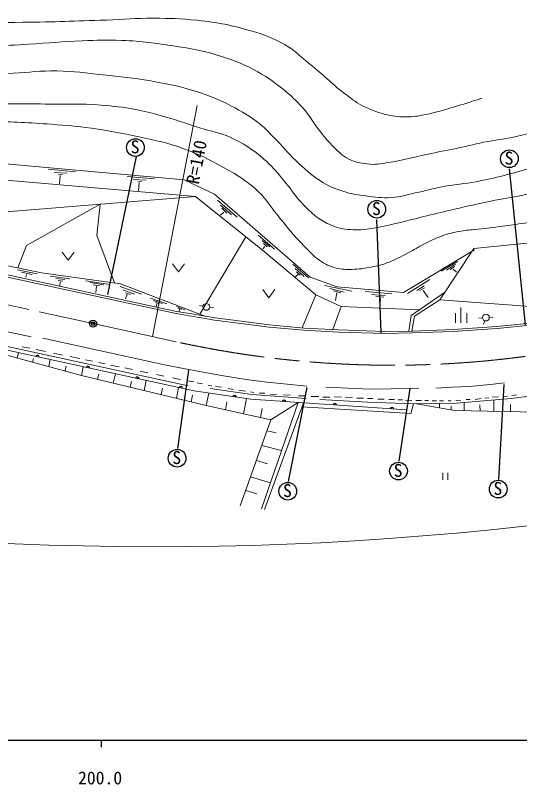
# Model space of a CAD drawing. Units: millimetres, scale not verified. Extents: x 40000 to 680000, y 20000 to 380000.
# Drawn here: x 255870 to 327148, y 198715 to 307509 of the extents above; entities that cross this region are included whole.
import ezdxf
from ezdxf.enums import TextEntityAlignment as Align

# ---------------------------------------------------------------- set-up
doc = ezdxf.new("R2010")
doc.units = ezdxf.units.MM
doc.header["$LTSCALE"] = 1000
doc.header["$PDMODE"] = 32
doc.header["$PDSIZE"] = 500
doc.linetypes.add('CHAIN', pattern=[18.5, 12, -1.5, 3.5, -1.5])
for name, color, linetype, lineweight in [('M-BGD', 7, 'Continuous', 13), ('M-BMK', 2, 'CHAIN', 13), ('M-BMK-SRVR', 3, 'Continuous', 25), ('M-STR-HTXT', 7, 'Continuous', 13), ('M-TTL-BAND', 7, 'Continuous', 25)]:
    doc.layers.add(name, color=color, linetype=linetype, lineweight=lineweight)
doc.styles.add('ＭＳ ゴシック', font='')
doc.styles.get('ＭＳ ゴシック').set_extended_font_data('MS Gothic')

msp = doc.modelspace()

# ---------------------------------------------------------------- linework, layer by layer
at = {"layer": 'M-BGD'}
for p, q in [((229180, 288751), (279717, 284269)), ((228742, 286414), (281315, 281910)), ((260483, 285736), (264352, 285385)), ((263175, 285203), (261338, 285301)), ((261983, 285049), (262530, 285007)), ((262207, 284866), (262109, 283703)), ((271664, 284736), (275533, 284385)), ((274355, 284203), (272519, 284301)), ((273164, 284049), (273711, 284007)), ((279717, 284269), (284002, 282218)), ((273388, 283866), (273290, 282703)), ((281315, 281910), (250041, 279329)), ((281315, 281910), (290791, 274296)), ((284002, 282218), (297544, 270468)), ((267863, 280800), (257430, 274956)), ((267863, 280800), (267393, 276378)), ((287208, 278985), (284460, 281382)), ((211359, 279737), (278592, 265359)), ((211449, 280132), (278643, 265630)), ((285357, 279672), (284862, 279231)), ((284880, 280667), (286422, 279293)), ((285778, 279517), (285063, 280260)), ((227151, 277925), (259546, 271097)), ((267393, 276378), (269867, 269668)), ((290205, 276404), (292504, 274451)), ((288458, 276171), (281966, 265263)), ((291822, 274778), (290775, 275675)), ((330304, 275513), (320697, 274542)), ((257430, 274956), (256203, 271802)), ((290791, 274296), (298320, 267966)), ((291130, 274825), (290831, 274504)), ((290934, 275246), (291476, 274759)), ((310719, 268314), (320765, 274347)), ((320697, 274542), (315860, 267280)), ((262488, 274033), (263329, 272893)), ((264171, 274033), (263329, 272893)), ((278103, 272377), (278944, 271236)), ((279785, 272377), (278944, 271236)), ((295082, 272329), (297295, 270391)), ((316055, 271312), (318354, 272705)), ((318074, 272312), (316793, 271462)), ((256186, 271515), (258957, 270951)), ((258219, 270839), (256727, 271172)), ((259546, 271097), (270713, 269551)), ((296684, 270578), (295413, 271718)), ((295612, 271226), (296148, 270753)), ((317344, 271552), (317942, 271972)), ((317762, 271605), (318230, 271186)), ((257451, 270877), (257351, 270483)), ((260768, 270630), (263585, 270256)), ((262850, 270150), (261603, 270275)), ((261911, 270005), (262559, 269917)), ((262209, 269842), (262148, 269277)), ((265816, 269982), (269237, 269468)), ((295824, 270890), (295475, 270553)), ((297544, 270468), (301368, 269123)), ((311322, 268151), (314435, 270170)), ((268377, 269403), (266423, 269721)), ((266853, 269393), (267769, 269263)), ((267330, 269197), (267246, 268309)), ((270688, 269157), (273688, 268073)), ((270713, 269551), (282812, 264940)), ((299582, 269294), (303414, 268491)), ((302368, 268369), (300321, 268874)), ((301368, 269123), (310719, 268314)), ((313657, 269245), (312598, 268588)), ((313066, 268581), (313689, 268986)), ((227771, 268634), (258083, 262042)), ((272697, 268091), (271052, 268699)), ((271426, 268277), (272124, 268011)), ((271663, 268065), (271439, 267397)), ((290847, 268718), (291688, 267577)), ((292529, 268718), (291688, 267577)), ((298320, 267966), (296410, 263297)), ((298320, 267966), (301916, 266347)), ((300825, 268537), (301882, 268285)), ((301321, 268285), (301114, 267180)), ((305315, 268449), (309072, 268113)), ((308175, 267842), (306193, 268047)), ((306820, 267758), (307960, 267646)), ((316551, 268317), (311840, 265063)), ((313533, 268606), (314206, 267628)), ((274972, 267531), (277299, 266699)), ((276608, 266748), (275383, 267168)), ((275672, 266915), (276233, 266724)), ((275879, 266734), (275775, 266343)), ((307474, 267468), (307409, 266356)), ((315860, 267280), (312294, 264965)), ((315860, 267280), (328668, 266314)), ((228875, 266306), (280285, 255134)), ((229414, 265704), (281143, 254391)), ((278643, 265630), (280827, 265286)), ((278648, 266328), (279824, 265879)), ((279371, 265918), (278874, 266101)), ((279086, 265929), (279000, 265632)), ((282399, 266374), (281875, 266487)), ((283871, 266166), (283339, 266223)), ((301916, 266347), (300732, 263079)), ((301916, 266347), (312993, 265860)), ((318863, 266173), (318863, 264042)), ((278592, 265359), (280761, 264966)), ((280761, 264966), (284005, 264408)), ((280827, 265286), (284095, 264717)), ((284005, 264408), (287743, 263920)), ((284095, 264717), (287792, 264243)), ((311840, 265063), (311508, 262839)), ((312294, 264965), (311935, 262844)), ((318063, 265388), (318063, 264042)), ((319704, 265388), (319704, 264042)), ((321914, 264725), (321380, 264682)), ((323398, 264843), (322864, 264801)), ((287743, 263920), (291729, 263423)), ((287792, 264243), (291748, 263750)), ((291729, 263423), (296659, 262969)), ((291748, 263750), (296689, 263270)), ((317738, 263068), (323949, 263489)), ((322022, 263820), (322216, 264319)), ((323949, 263489), (328618, 263979)), ((323977, 263235), (328632, 263689)), ((265193, 256590), (240531, 263273)), ((296659, 262969), (301541, 262705)), ((296689, 263270), (301530, 263041)), ((301530, 263041), (308052, 262803)), ((301541, 262705), (308081, 262502)), ((308052, 262803), (312019, 262845)), ((308081, 262502), (311997, 262591)), ((311997, 262591), (317779, 262816)), ((312019, 262845), (317738, 263068)), ((317779, 262816), (323977, 263235)), ((256845, 260655), (257895, 260436)), ((258792, 260250), (260147, 259968)), ((256128, 259047), (256293, 259826)), ((258299, 258458), (258413, 258962)), ((261251, 259738), (262547, 259469)), ((263616, 259247), (264984, 258962)), ((260590, 257838), (260800, 258840)), ((262883, 257216), (263040, 257890)), ((265786, 258795), (266777, 258589)), ((267597, 258419), (268581, 258214)), ((269328, 258059), (270548, 257805)), ((265193, 256590), (265459, 257821)), ((267474, 256041), (267652, 256782)), ((269709, 255502), (270005, 256827)), ((271328, 257643), (272419, 257416)), ((273496, 257192), (274600, 256962)), ((282845, 252335), (265193, 256590)), ((272105, 254924), (272265, 255745)), ((274075, 254449), (274352, 255876)), ((275819, 256709), (276838, 256497)), ((278087, 256237), (279195, 256007)), ((280251, 255809), (281106, 255669)), ((276475, 253871), (276672, 254790)), ((278629, 253352), (278910, 254879)), ((281555, 255543), (282312, 255403)), ((283111, 255221), (283658, 255136)), ((283420, 254730), (289287, 253868)), ((284177, 255038), (285004, 254912)), ((285971, 254730), (286686, 254618)), ((280722, 252847), (280916, 253788)), ((281143, 254391), (289171, 253223)), ((282845, 252335), (283227, 254088)), ((287471, 254492), (288383, 254351)), ((289112, 254281), (289574, 254183)), ((289287, 253868), (296963, 253321)), ((290373, 254099), (291145, 254057)), ((291944, 253917), (292785, 253903)), ((293752, 253861), (294776, 253805)), ((295869, 253720), (296893, 253678)), ((297692, 253622), (298743, 253594)), ((299346, 253524), (300314, 253496)), ((300972, 253538), (301968, 253496)), ((323292, 253510), (324147, 253552)), ((324806, 253580), (325437, 253664)), ((325973, 253338), (333932, 254362)), ((326040, 253748), (326727, 253833)), ((285561, 251735), (285753, 252841)), ((288127, 251168), (288531, 253317)), ((289171, 253223), (311179, 251709)), ((290660, 237705), (295838, 252765)), ((291083, 237618), (296579, 252714)), ((295838, 252765), (292003, 250312)), ((298918, 253180), (305647, 252823)), ((302543, 253454), (303510, 253426)), ((304127, 253370), (305066, 253356)), ((305641, 253328), (306412, 253342)), ((305647, 252823), (312198, 252581)), ((307127, 253244), (308010, 253244)), ((308655, 253174), (309483, 253174)), ((309959, 253146), (310576, 253146)), ((311011, 253090), (311908, 253061)), ((311776, 251224), (312139, 252583)), ((312198, 252581), (318234, 252644)), ((312483, 253047), (313268, 253033)), ((317967, 251625), (312596, 252585)), ((313773, 253019), (314249, 253019)), ((314796, 252991), (315399, 252991)), ((315806, 252991), (316380, 252991)), ((315838, 252006), (315842, 252619)), ((317053, 253005), (317488, 252991)), ((318147, 253047), (318834, 253075)), ((318234, 252644), (325973, 253338)), ((319292, 251598), (319308, 252740)), ((319577, 253160), (320166, 253188)), ((320853, 253202), (321708, 253314)), ((321550, 251552), (321534, 252423)), ((322255, 253384), (322787, 253398)), ((323526, 251512), (323508, 253117)), ((325867, 251464), (325852, 252479)), ((292003, 250312), (282845, 252335)), ((290499, 250644), (290753, 251900)), ((296374, 252152), (311776, 251224)), ((317467, 251715), (317468, 252255)), ((331813, 251343), (317967, 251625)), ((292003, 250312), (287642, 238141)), ((291439, 248736), (292752, 248467)), ((290706, 246691), (293499, 245961)), ((289940, 244555), (291491, 244093)), ((316316, 242810), (316316, 241825)), ((316989, 242810), (316989, 241825)), ((289110, 242238), (291935, 241414)), ((288426, 240328), (289998, 239824))]:
    msp.add_line(p, q, dxfattribs=at)
at = {"layer": 'M-BGD', "lineweight": 25}
for p, q in [((272923, 287572), (268909, 268024)), ((325687, 285798), (327932, 263752)), ((306939, 278653), (307520, 262633)), ((278814, 246255), (280402, 257323)), ((294460, 241587), (297107, 254899)), ((310108, 244441), (311689, 254746)), ((324208, 241886), (324987, 255297))]:
    msp.add_line(p, q, dxfattribs=at)
at = {"layer": 'M-BGD'}
for points in [[(259729, 261879), (277178, 258035), (279849, 257541), (282415, 257057), (285296, 256532), (288471, 256027), (291394, 255648), (294275, 255354), (297093, 255081)], [(299767, 254933), (302890, 254776), (306044, 254650), (308978, 254681), (312921, 254776)], [(315318, 254807), (317608, 254914), (320085, 255044), (322973, 255281), (324992, 255526)]]:
    msp.add_lwpolyline(points, dxfattribs=at)
at = {"layer": 'M-BGD', "lineweight": 25}
for centre in [(272842, 288819), (325706, 287234), (306958, 280089), (278734, 244874), (310028, 243060), (324129, 240505), (294380, 240206)]:
    msp.add_circle(centre, 1250, dxfattribs=at)
at = {"layer": 'M-BGD'}
for centre in [(282865, 266275), (322389, 264763)]:
    msp.add_circle(centre, 477, dxfattribs=at)
at = {"layer": 'M-BGD', "lineweight": 25}
for centre, start, end in [((258993, 259177), 0.34332, 154.98256), ((266118, 257619), 0.34332, 154.98256), ((273093, 256094), 0.34332, 154.98256), ((279233, 254751), 0.34332, 154.98256), ((286868, 253501), 4.4085, 159.04773), ((293845, 252846), 8.74459, 163.38383), ((301022, 252352), 8.74459, 163.38383), ((309098, 251796), 8.74459, 163.38383)]:
    msp.add_arc(centre, 256, start, end, dxfattribs=at)
at = {"layer": 'M-BGD'}
for points, knots in [([(232936, 307509), (236260, 307370), (237108, 307330), (239782, 307193), (243319, 307012), (245294, 306774), (248835, 306657), (252000, 306552), (253775, 306500), (256942, 306531), (261551, 306575), (264132, 306695), (268740, 306846), (271328, 306931), (272775, 307117), (275364, 307099), (277781, 307081), (279144, 307078), (281547, 306815), (284631, 306477), (286362, 306145), (289338, 305269), (291193, 304723), (292232, 304333), (293912, 303376), (295606, 302411), (296335, 301537), (297855, 300317), (299751, 298795), (300664, 297755), (302619, 296310), (303605, 295581), (304122, 295087), (305237, 294575), (306459, 294015), (307174, 293734), (308486, 293440), (309526, 293206), (310134, 293140), (311199, 293156), (312154, 293170), (312690, 293259), (313628, 293440), (315292, 293760), (316196, 294070), (317823, 294544), (319387, 294999), (319900, 295170), (321798, 295806)], [0, 0, 0, 0, 1, 1, 1, 2, 2, 2, 3, 3, 3, 4, 4, 4, 5, 5, 5, 6, 6, 6, 7, 7, 7, 8, 8, 8, 9, 9, 9, 10, 10, 10, 11, 11, 11, 12, 12, 12, 13, 13, 13, 14, 14, 14, 15, 15, 15, 16, 16, 16, 16]), ([(229732, 291700), (231968, 291864), (232536, 291907), (234332, 292053), (236409, 292222), (237571, 292331), (239646, 292516), (241201, 292654), (242068, 292802), (243627, 292880), (244699, 292934), (245302, 292907), (246375, 292880), (248710, 292823), (250015, 292708), (252348, 292586), (255724, 292409), (257619, 292359), (260991, 292109), (263198, 291946), (264435, 291839), (266627, 291541), (269266, 291183), (270735, 290896), (273336, 290322), (275841, 289768), (277289, 289559), (279687, 288646), (281944, 287787), (283164, 287175), (285281, 286010), (286508, 285335), (287197, 284947), (288337, 284132), (289122, 283571), (289552, 283234), (290244, 282562), (291391, 281446), (291815, 280622), (292823, 279379), (293628, 278388), (294050, 277808), (294884, 276841), (295621, 275988), (296050, 275522), (296847, 274724), (297614, 273957), (297995, 273454), (298894, 272846), (299726, 272282), (300262, 272029), (301235, 271780), (302061, 271569), (302556, 271560), (303408, 271584), (304495, 271614), (305105, 271706), (306170, 271920), (307052, 272098), (307558, 272177), (308399, 272495), (309613, 272955), (310249, 273324), (311400, 273925), (312284, 274388), (312740, 274720), (313629, 275173), (314581, 275658), (315117, 275937), (316124, 276295), (317059, 276627), (317605, 276759), (318578, 276954), (319438, 277126), (319936, 277117), (320807, 277220), (322165, 277381), (322928, 277450), (324284, 277627), (325526, 277789), (326222, 277874), (327458, 278075), (328699, 278276), (329407, 278338), (330621, 278664), (332163, 279078), (333011, 279382), (334490, 279982), (335616, 280439), (336225, 280750), (337308, 281300), (338300, 281803), (338868, 282070), (339801, 282675), (340867, 283366), (341475, 283753), (342426, 284594), (343139, 285226), (343485, 285638), (344123, 286346), (344872, 287177), (345253, 287677), (345973, 288534), (346731, 289436), (347164, 289934), (347907, 290847), (348471, 291540), (348688, 292014), (349323, 292642), (349794, 293107), (350105, 293320), (350641, 293707), (351146, 294072), (351429, 294287), (351987, 294563), (352891, 295009), (353444, 295167), (354413, 295446), (355420, 295736), (355997, 295850), (357020, 296077), (358406, 296384), (359196, 296496), (360581, 296806), (362269, 297184), (363220, 297379), (364885, 297843), (365848, 298112), (366398, 298242), (367325, 298614), (368120, 298934), (368553, 299159), (369274, 299624), (370071, 300138), (370456, 300515), (371194, 301110), (371939, 301710), (372360, 302043), (373073, 302680), (373613, 303163), (373848, 303507), (374405, 303970), (374801, 304300), (374948, 304413), (375456, 304769)], [0, 0, 0, 0, 1, 1, 1, 2, 2, 2, 3, 3, 3, 4, 4, 4, 5, 5, 5, 6, 6, 6, 7, 7, 7, 8, 8, 8, 9, 9, 9, 10, 10, 10, 11, 11, 11, 12, 12, 12, 13, 13, 13, 14, 14, 14, 15, 15, 15, 16, 16, 16, 17, 17, 17, 18, 18, 18, 19, 19, 19, 20, 20, 20, 21, 21, 21, 22, 22, 22, 23, 23, 23, 24, 24, 24, 25, 25, 25, 26, 26, 26, 27, 27, 27, 28, 28, 28, 29, 29, 29, 30, 30, 30, 31, 31, 31, 32, 32, 32, 33, 33, 33, 34, 34, 34, 35, 35, 35, 36, 36, 36, 37, 37, 37, 38, 38, 38, 39, 39, 39, 40, 40, 40, 41, 41, 41, 42, 42, 42, 43, 43, 43, 44, 44, 44, 45, 45, 45, 46, 46, 46, 47, 47, 47, 48, 48, 48, 48]), ([(230534, 295143), (233470, 295045), (234225, 295020), (236591, 294974), (238956, 294929), (240282, 294919), (242647, 294911), (245701, 294901), (247411, 294936), (250465, 294947), (254229, 294961), (256338, 295012), (260102, 294974), (263183, 294943), (264917, 295049), (267988, 294806), (269878, 294657), (270940, 294557), (272804, 294217), (274210, 293962), (274980, 293729), (276358, 293355), (278565, 292756), (279763, 292293), (281945, 291610), (283621, 291085), (284634, 290986), (286235, 290264), (287476, 289704), (288143, 289312), (289264, 288539), (290260, 287852), (290787, 287414), (291661, 286576), (292704, 285577), (293172, 284903), (294100, 283796), (294999, 282724), (295395, 282033), (296340, 281002), (297119, 280153), (297581, 279689), (298499, 278993), (299221, 278445), (299671, 278180), (300509, 277834), (301234, 277534), (301665, 277390), (302443, 277292), (303646, 277140), (304342, 277124), (305547, 277264), (306512, 277376), (307045, 277498), (307995, 277703), (310366, 278214), (311676, 278583), (314033, 279153), (315552, 279520), (316400, 279741), (317921, 280097), (319933, 280568), (321062, 280827), (323085, 281244), (324837, 281605), (325836, 281718), (327586, 282085), (329378, 282462), (330397, 282619), (332157, 283126), (333447, 283497), (334193, 283670), (335412, 284234), (336949, 284946), (337808, 285381), (339194, 286354), (340340, 287159), (340972, 287644), (341949, 288647), (343044, 289770), (343571, 290481), (344536, 291717), (345173, 292533), (345397, 293095), (346092, 293862), (346759, 294598), (347177, 294975), (347943, 295608), (348615, 296164), (349010, 296465), (349772, 296890), (350877, 297507), (351550, 297756), (352737, 298194), (354293, 298768), (355193, 299015), (356796, 299435), (358063, 299767), (358815, 299779), (360077, 300129), (361329, 300476), (362016, 300732), (363210, 301244), (364423, 301763), (365036, 302194), (366197, 302821), (368073, 303835), (368666, 304191), (370949, 305513)], [0, 0, 0, 0, 1, 1, 1, 2, 2, 2, 3, 3, 3, 4, 4, 4, 5, 5, 5, 6, 6, 6, 7, 7, 7, 8, 8, 8, 9, 9, 9, 10, 10, 10, 11, 11, 11, 12, 12, 12, 13, 13, 13, 14, 14, 14, 15, 15, 15, 16, 16, 16, 17, 17, 17, 18, 18, 18, 19, 19, 19, 20, 20, 20, 21, 21, 21, 22, 22, 22, 23, 23, 23, 24, 24, 24, 25, 25, 25, 26, 26, 26, 27, 27, 27, 28, 28, 28, 29, 29, 29, 30, 30, 30, 31, 31, 31, 32, 32, 32, 33, 33, 33, 34, 34, 34, 35, 35, 35, 36, 36, 36, 36]), ([(233726, 299810), (237075, 299478), (237988, 299389), (240729, 299242), (243536, 299091), (245113, 299038), (247924, 299060), (250907, 299082), (252575, 299210), (255555, 299341), (257958, 299447), (259300, 299688), (261706, 299652), (264258, 299615), (265677, 299353), (268216, 299085), (270880, 298804), (272385, 298707), (275023, 298237), (277440, 297807), (278812, 297579), (281149, 296827), (283232, 296158), (284409, 295755), (286342, 294731), (288009, 293848), (288936, 293309), (290423, 292149), (291439, 291357), (291878, 290762), (292788, 289850), (294055, 288579), (294634, 287735), (295966, 286532), (297213, 285405), (297907, 284737), (299345, 283867), (300542, 283143), (301312, 282893), (302653, 282494), (303703, 282182), (304321, 282102), (305408, 281968), (306801, 281797), (307594, 281664), (308995, 281749), (310551, 281844), (311387, 282191), (312911, 282516), (314289, 282809), (315044, 283052), (316428, 283314), (318206, 283652), (319234, 283648), (321012, 283987), (322561, 284283), (323423, 284478), (324947, 284881), (326569, 285310), (327503, 285495), (329060, 286121), (330778, 286813), (331705, 287299), (333315, 288214), (334396, 288829), (334982, 289212), (336007, 289918), (337366, 290855), (338108, 291410), (339413, 292420), (340660, 293385), (341346, 293943), (342547, 294965), (343563, 295829), (344045, 296414), (345090, 297244), (345980, 297950), (346518, 298296), (347468, 298918), (348525, 299611), (349105, 300032), (350244, 300580), (351234, 301057), (351851, 301179), (352894, 301526), (354075, 301919), (354777, 302016), (355943, 302452), (356948, 302827), (357502, 303068), (358461, 303551), (359537, 304094), (359899, 304336), (361116, 305122)], [0, 0, 0, 0, 1, 1, 1, 2, 2, 2, 3, 3, 3, 4, 4, 4, 5, 5, 5, 6, 6, 6, 7, 7, 7, 8, 8, 8, 9, 9, 9, 10, 10, 10, 11, 11, 11, 12, 12, 12, 13, 13, 13, 14, 14, 14, 15, 15, 15, 16, 16, 16, 17, 17, 17, 18, 18, 18, 19, 19, 19, 20, 20, 20, 21, 21, 21, 22, 22, 22, 23, 23, 23, 24, 24, 24, 25, 25, 25, 26, 26, 26, 27, 27, 27, 28, 28, 28, 29, 29, 29, 30, 30, 30, 31, 31, 31, 31]), ([(232510, 304031), (234312, 303736), (234813, 303669), (236296, 303495), (238455, 303242), (239676, 303200), (241848, 303085), (244309, 302954), (245692, 302920), (248157, 302958), (251894, 303017), (253983, 303222), (257715, 303432), (260685, 303598), (262344, 303794), (265317, 303905), (267496, 303986), (268721, 304051), (270900, 303968), (273873, 303854), (275532, 303606), (278471, 303148), (280761, 302791), (282062, 302603), (284275, 301917), (286374, 301268), (287577, 300906), (289512, 299867), (291249, 298934), (292165, 298288), (293707, 297060), (294873, 296131), (295474, 295538), (296483, 294441), (297623, 293202), (297981, 292281), (299038, 290971), (299719, 290129), (300094, 289646), (300868, 288889), (301638, 288137), (302058, 287648), (303023, 287170), (303956, 286708), (304567, 286618), (305600, 286492), (306727, 286354), (307377, 286523), (308502, 286681), (310684, 286989), (311864, 287400), (314022, 287848), (315721, 288202), (316678, 288374), (318375, 288732), (320054, 289086), (320981, 289351), (322665, 289678), (324298, 289995), (325244, 290014), (326861, 290404), (328066, 290694), (328736, 290895), (329889, 291350), (331063, 291813), (331716, 292102), (332811, 292729), (334027, 293425), (334629, 293942), (335780, 294742), (336851, 295487), (337436, 295926), (338501, 296681), (339527, 297408), (340146, 297757), (341134, 298537), (342167, 299352), (342505, 299679), (343651, 300774)], [0, 0, 0, 0, 1, 1, 1, 2, 2, 2, 3, 3, 3, 4, 4, 4, 5, 5, 5, 6, 6, 6, 7, 7, 7, 8, 8, 8, 9, 9, 9, 10, 10, 10, 11, 11, 11, 12, 12, 12, 13, 13, 13, 14, 14, 14, 15, 15, 15, 16, 16, 16, 17, 17, 17, 18, 18, 18, 19, 19, 19, 20, 20, 20, 21, 21, 21, 22, 22, 22, 23, 23, 23, 24, 24, 24, 25, 25, 25, 26, 26, 26, 26])]:
    msp.add_open_spline(points, degree=3, knots=knots, dxfattribs=at)
at = {"layer": 'M-BMK'}
for p, q in [((168869, 285373), (266853, 263918)), ((266853, 263918), (279223, 261209))]:
    msp.add_line(p, q, dxfattribs=at)
msp.add_arc((309130, 400105), 142079, 257.84861, 283.57176, dxfattribs=at)
at = {"layer": 'M-BMK-SRVR'}
msp.add_circle((266853, 263918), 500, dxfattribs=at)
msp.add_point((266853, 263918), dxfattribs=at)
at = {"layer": 'M-STR-HTXT'}
msp.add_line((275270, 262074), (281570, 294760), dxfattribs=at)
msp.add_arc((275800, 698655), 466302, 245.04121, 282.96372, dxfattribs=at)
at = {"layer": 'M-TTL-BAND'}
for p, q in [((40000, 205000), (579000, 205000)), ((268000, 205000), (268000, 204000))]:
    msp.add_line(p, q, dxfattribs=at)

# ---------------------------------------------------------------- texts
at = {"layer": 'M-BGD', "style": 'ＭＳ ゴシック'}
for p in [(272163, 287445), (325027, 285860), (306279, 278715), (278055, 243501), (309350, 241687), (323450, 239132), (293702, 238832)]:
    msp.add_text('S', height=1833, dxfattribs=at).set_placement(p, align=Align.BOTTOM_LEFT)
at = {"layer": 'M-STR-HTXT', "style": 'ＭＳ ゴシック'}
msp.add_text('R=140', height=1833, rotation=79.089, dxfattribs=at).set_placement((282915, 286479), align=Align.BOTTOM_CENTER)
at = {"layer": 'M-TTL-BAND', "style": 'ＭＳ ゴシック'}
msp.add_text('200.0', height=1833, dxfattribs=at).set_placement((267844, 198195), align=Align.BOTTOM_CENTER)

doc.saveas('drawing.dxf')
